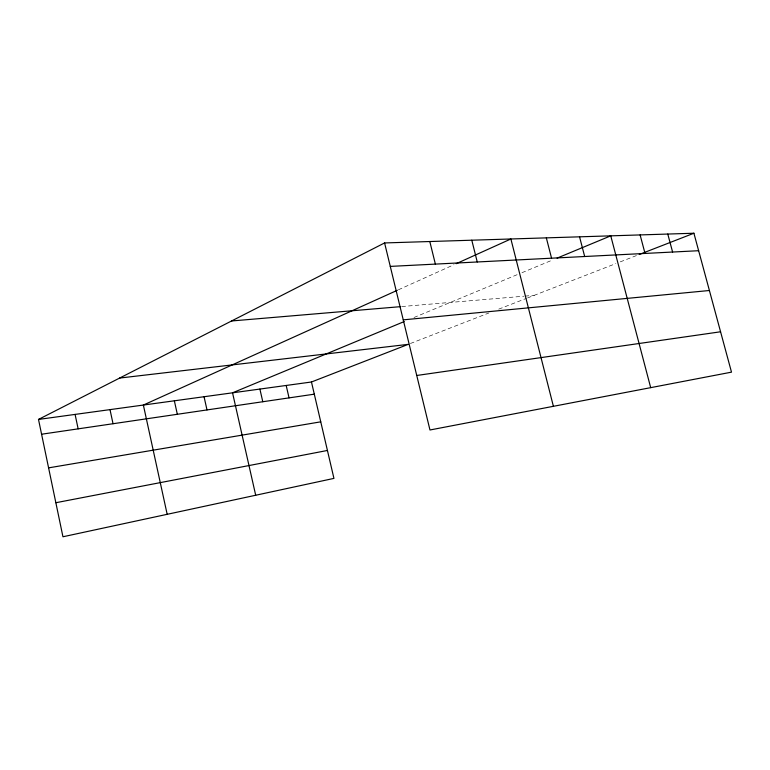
<?xml version="1.0" encoding="UTF-8"?>
<svg xmlns="http://www.w3.org/2000/svg" width="770" height="770" viewBox="0 0 770 770"><rect width="100%" height="100%" fill="white"/><g stroke="black" fill="none" stroke-linecap="round" stroke-linejoin="round"><path stroke-width="0.58" stroke-dasharray="3.85 2.89" d="M398.408 289.799L454.002 264.688M413.981 317.51L517.536 274.524M521.944 272.705L552.696 259.942M410.372 343.516L488.796 313.015M498.71 309.155L526.478 298.356M527.585 297.923L615.865 263.59M620.254 261.877L638.08 254.947M401.767 306.547L523.86 296.209M525.024 296.103L534.274 295.324"/><path stroke-width="1.16" d="M119.61 378.06L408.206 344.363L311.465 381.997L333.939 478.391L62.948 536.767L38.5 419.429L384.586 242.945L693.905 233.233L731.5 372.151L429.968 429.987L384.586 242.945M397.31 290.3L143.364 405.049L167.177 514.322M456.177 263.696L510.885 238.979L553.399 406.31M404.192 321.571L232.54 392.815L255.698 495.254M557.076 258.123L610.754 235.841L650.688 387.647M639.206 254.504L693.905 233.233M55.854 502.723L327.433 450.46M48.597 467.862L320.753 421.825M41.58 434.222L314.304 394.173M416.743 375.481L720.576 331.783M38.5 419.429L311.465 381.997M403.249 319.858L709.401 290.502M231.577 320.975L400.602 306.653M390.275 266.401L698.64 250.712M667.783 234.051L672.605 252.04M640.111 234.917L645.029 253.446M579.55 236.823L584.68 256.516M546.334 237.863L551.561 258.2M471.789 240.202L477.246 261.973M429.804 241.52L435.377 264.11M286.18 385.462L289.048 397.878M259.894 389.062L262.791 401.738M204.05 396.723L207.005 409.929M174.357 400.795L177.331 414.289M110.004 409.621L113.036 423.731M75.085 414.414L78.145 428.851"/></g></svg>
